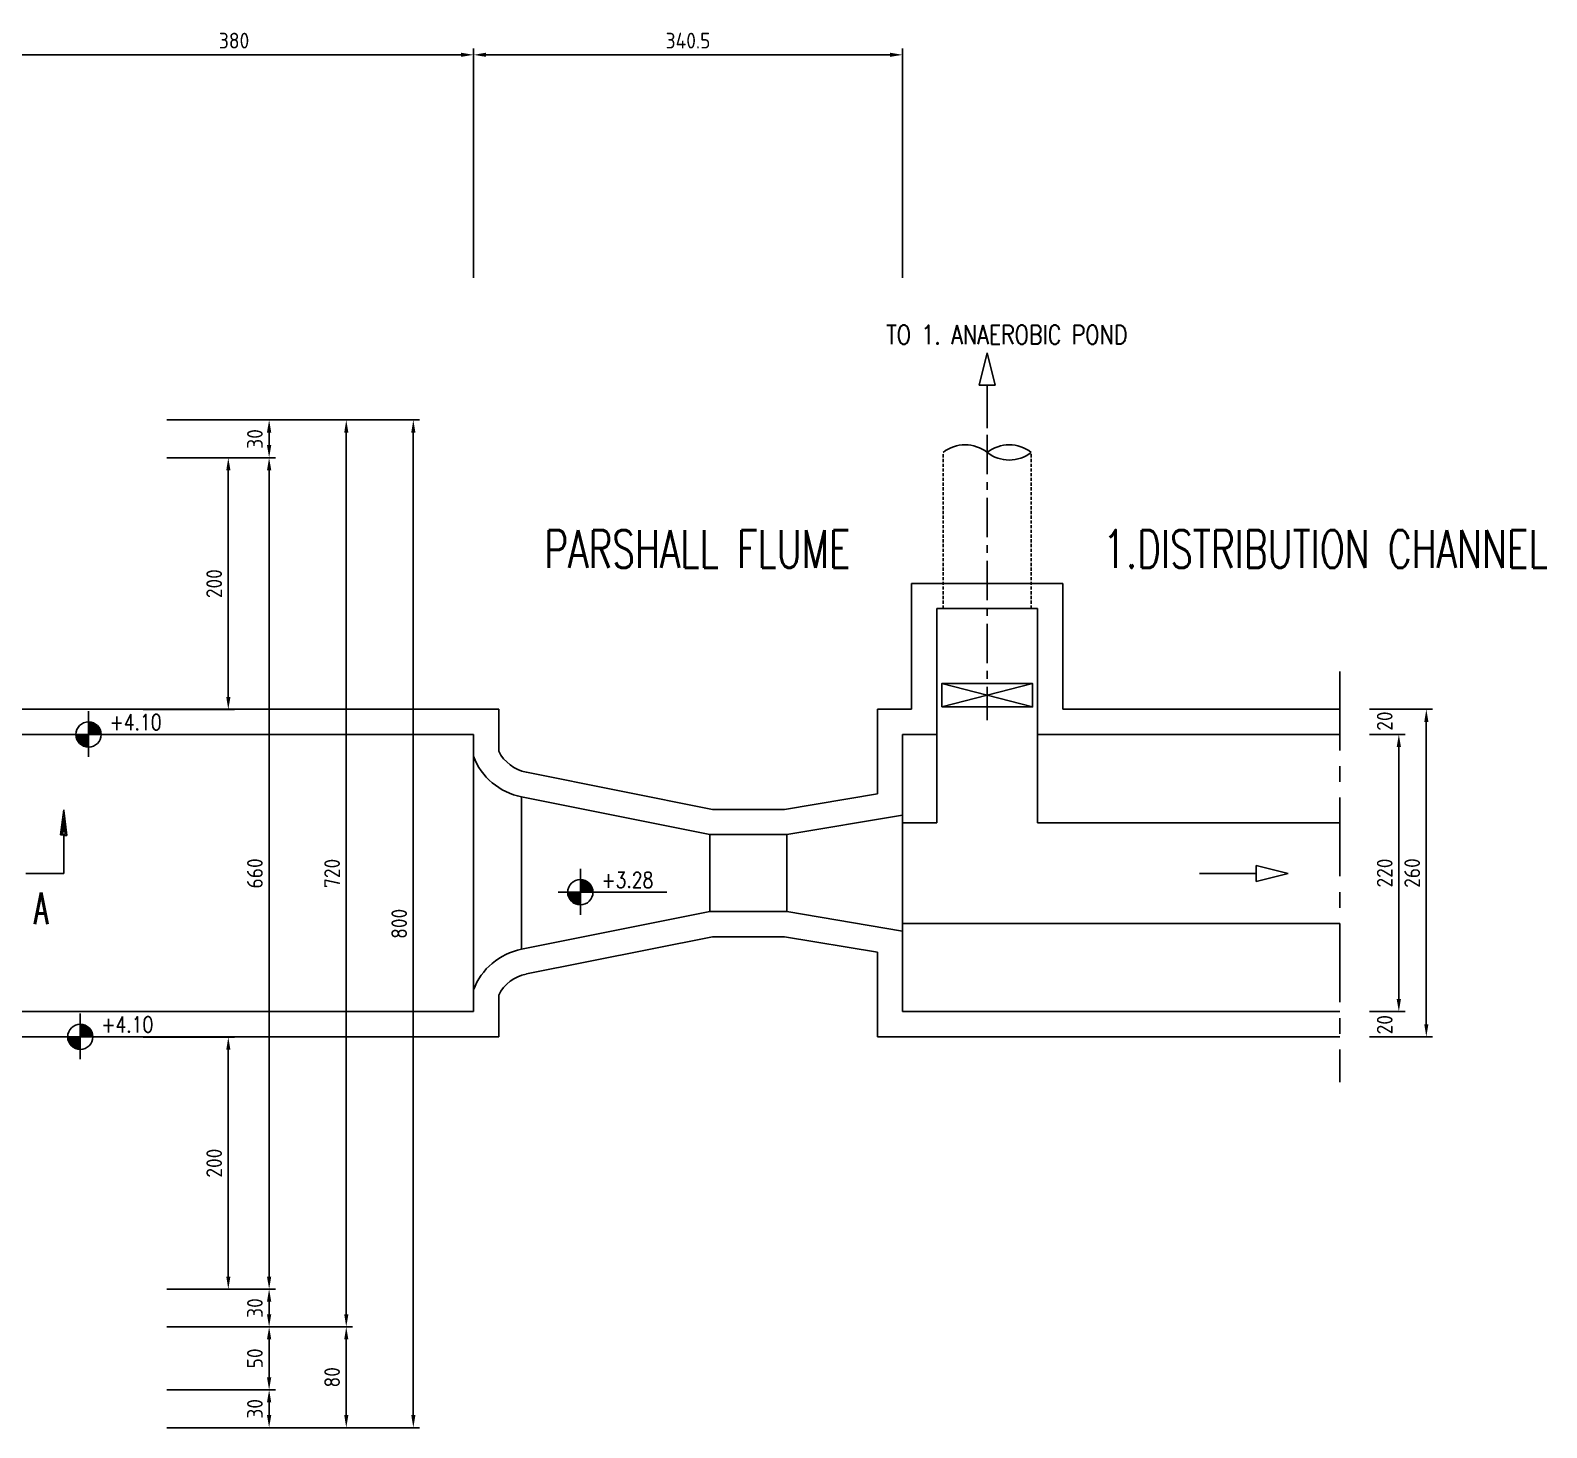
# Model space of a CAD drawing. Header units: inches. Extents: x 113285 to 117969, y -9404 to -6149.
# Drawn here: x 116766 to 117969, y -7356 to -6247 of the extents above; entities that cross this region are included whole.
import ezdxf
from ezdxf.enums import TextEntityAlignment as Align

# ---------------------------------------------------------------- set-up
doc = ezdxf.new("R2010")
doc.units = ezdxf.units.IN
doc.header["$MEASUREMENT"] = 0
doc.linetypes.add('CENTER', pattern=[2, 1.25, -0.25, 0.25, -0.25])
doc.linetypes.add('HIDDEN', pattern=[0.375, 0.25, -0.125])
for name, color, linetype in [('1', 1, 'Continuous'), ('2', 2, 'Continuous'), ('3', 3, 'Continuous'), ('4', 4, 'Continuous'), ('KOT', 2, 'Continuous'), ('OLCU', 2, 'Continuous'), ('YAZI', 7, 'Continuous'), ('YAZI02', 2, 'Continuous'), ('YAZI03', 3, 'Continuous')]:
    doc.layers.add(name, color=color, linetype=linetype)
doc.styles.add('A6', font='romanstw.shx', dxfattribs={"width": 0.6})
doc.styles.add('PASSDIN', font='isocp.shx')
doc.styles.add('TROMANS', font='romanstw.shx')
doc.dimstyles.get("Standard").update_dxf_attribs({"dimscale": 5, "dimtxt": 2.5, "dimasz": 2, "dimexe": 1, "dimexo": 1, "dimgap": 1, "dimtad": 1, "dimdec": 8, "dimzin": 12, "dimdsep": 46, "dimtxsty": 'PASSDIN', "dimcen": 2, "dimadec": 1, "dimazin": 3, "dimtfac": 1, "dimtdec": 8, "dimtix": 1, "dimtofl": 0, "dimtmove": 0, "dimatfit": 3, "dimfxl": 0, "dimtolj": 1, "dimtzin": 0, "dimarcsym": 0})

# ---------------------------------------------------------------- blocks, each defined once
blk = doc.blocks.new('*D88')
at = {"layer": 'Defpoints', "color": 0}
for p in [(116850.6, -7046.4), (116869.3, -7246.4), (116923.1, -7246.4)]:
    blk.add_point(p, dxfattribs=at)
at = {"layer": 'OLCU', "color": 0, "lineweight": -2}
for p, q in [((116855.6, -7046.4), (116928.1, -7046.4)), ((116923.1, -7056.4), (116923.1, -7236.4)), ((116874.3, -7246.4), (116928.1, -7246.4))]:
    blk.add_line(p, q, dxfattribs=at)
at = {"layer": 'OLCU', "color": 0}
for points in [[(116921.5, -7056.4), (116924.8, -7056.4), (116923.1, -7046.4)], [(116921.5, -7236.4), (116924.8, -7236.4), (116923.1, -7246.4)]]:
    blk.add_solid(points, dxfattribs=at)
at = {"layer": 'OLCU', "color": 0, "insert": (116911.9, -7146.4), "char_height": 12.5, "attachment_point": 5, "rotation": 90, "style": 'PASSDIN'}
blk.add_mtext('\\A1;200', dxfattribs=at)
blk = doc.blocks.new('*D72')
at = {"layer": 'Defpoints', "color": 0}
for p in [(116869.3, -6586.4), (116850.6, -6786.4), (116923.1, -6786.4)]:
    blk.add_point(p, dxfattribs=at)
at = {"layer": 'OLCU', "color": 0, "lineweight": -2}
for p, q in [((116874.3, -6586.4), (116928.1, -6586.4)), ((116923.1, -6596.4), (116923.1, -6776.4)), ((116855.6, -6786.4), (116928.1, -6786.4))]:
    blk.add_line(p, q, dxfattribs=at)
at = {"layer": 'OLCU', "color": 0}
for points in [[(116921.5, -6596.4), (116924.8, -6596.4), (116923.1, -6586.4)], [(116921.5, -6776.4), (116924.8, -6776.4), (116923.1, -6786.4)]]:
    blk.add_solid(points, dxfattribs=at)
at = {"layer": 'OLCU', "color": 0, "insert": (116911.9, -6686.4), "char_height": 12.5, "attachment_point": 5, "rotation": 90, "style": 'PASSDIN'}
blk.add_mtext('\\A1;200', dxfattribs=at)
blk = doc.blocks.new('*D43')
at = {"layer": 'Defpoints', "color": 0}
for p in [(116869.3, -7246.4), (116869.3, -7276.4), (116955.5, -7276.4)]:
    blk.add_point(p, dxfattribs=at)
at = {"layer": 'OLCU', "color": 0, "lineweight": -2}
for p, q in [((116874.3, -7246.4), (116960.5, -7246.4)), ((116955.5, -7256.4), (116955.5, -7266.4)), ((116874.3, -7276.4), (116960.5, -7276.4))]:
    blk.add_line(p, q, dxfattribs=at)
at = {"layer": 'OLCU', "color": 0}
for points in [[(116953.8, -7256.4), (116957.2, -7256.4), (116955.5, -7246.4)], [(116953.8, -7266.4), (116957.2, -7266.4), (116955.5, -7276.4)]]:
    blk.add_solid(points, dxfattribs=at)
at = {"layer": 'OLCU', "color": 0, "insert": (116944.2, -7261.4), "char_height": 12.5, "attachment_point": 5, "rotation": 90, "style": 'PASSDIN'}
blk.add_mtext('\\A1;30', dxfattribs=at)
blk = doc.blocks.new('*D42')
at = {"layer": 'Defpoints', "color": 0}
for p in [(116869.3, -6586.4), (116869.3, -7246.4), (116955.5, -7246.4)]:
    blk.add_point(p, dxfattribs=at)
at = {"layer": 'OLCU', "color": 0, "lineweight": -2}
for p, q in [((116874.3, -6586.4), (116960.5, -6586.4)), ((116955.5, -6596.4), (116955.5, -7236.4)), ((116874.3, -7246.4), (116960.5, -7246.4))]:
    blk.add_line(p, q, dxfattribs=at)
at = {"layer": 'OLCU', "color": 0}
for points in [[(116953.8, -6596.4), (116957.2, -6596.4), (116955.5, -6586.4)], [(116953.8, -7236.4), (116957.2, -7236.4), (116955.5, -7246.4)]]:
    blk.add_solid(points, dxfattribs=at)
at = {"layer": 'OLCU', "color": 0, "insert": (116944.2, -6916.4), "char_height": 12.5, "attachment_point": 5, "rotation": 90, "style": 'PASSDIN'}
blk.add_mtext('\\A1;660', dxfattribs=at)
blk = doc.blocks.new('*D41')
at = {"layer": 'Defpoints', "color": 0}
for p in [(116869.3, -6556.4), (116955.5, -6556.4), (116869.3, -6586.4)]:
    blk.add_point(p, dxfattribs=at)
at = {"layer": 'OLCU', "color": 0, "lineweight": -2}
for p, q in [((116874.3, -6556.4), (116960.5, -6556.4)), ((116955.5, -6576.4), (116955.5, -6566.4)), ((116874.3, -6586.4), (116960.5, -6586.4))]:
    blk.add_line(p, q, dxfattribs=at)
at = {"layer": 'OLCU', "color": 0}
for points in [[(116953.8, -6566.4), (116957.2, -6566.4), (116955.5, -6556.4)], [(116953.8, -6576.4), (116957.2, -6576.4), (116955.5, -6586.4)]]:
    blk.add_solid(points, dxfattribs=at)
at = {"layer": 'OLCU', "color": 0, "insert": (116944.2, -6571.5), "char_height": 12.5, "attachment_point": 5, "rotation": 90, "style": 'PASSDIN'}
blk.add_mtext('\\A1;30', dxfattribs=at)
blk = doc.blocks.new('*D40')
at = {"layer": 'Defpoints', "color": 0}
for p in [(116919.4, -7326.4), (116919.4, -7356.4), (116955.5, -7356.4)]:
    blk.add_point(p, dxfattribs=at)
at = {"layer": 'OLCU', "color": 0, "lineweight": -2}
for p, q in [((116924.4, -7326.4), (116960.5, -7326.4)), ((116955.5, -7336.4), (116955.5, -7346.4)), ((116924.4, -7356.4), (116960.5, -7356.4))]:
    blk.add_line(p, q, dxfattribs=at)
at = {"layer": 'OLCU', "color": 0}
for points in [[(116953.8, -7336.4), (116957.2, -7336.4), (116955.5, -7326.4)], [(116953.8, -7346.4), (116957.2, -7346.4), (116955.5, -7356.4)]]:
    blk.add_solid(points, dxfattribs=at)
at = {"layer": 'OLCU', "color": 0, "insert": (116944.2, -7341.4), "char_height": 12.5, "attachment_point": 5, "rotation": 90, "style": 'PASSDIN'}
blk.add_mtext('\\A1;30', dxfattribs=at)
blk = doc.blocks.new('*D85')
at = {"layer": 'Defpoints', "color": 0}
for p in [(116945.7, -7276.4), (116955.5, -7276.4), (116869.3, -7326.4)]:
    blk.add_point(p, dxfattribs=at)
at = {"layer": 'OLCU', "color": 0, "lineweight": -2}
for p, q in [((116950.7, -7276.4), (116960.5, -7276.4)), ((116955.5, -7316.4), (116955.5, -7286.4)), ((116874.3, -7326.4), (116960.5, -7326.4))]:
    blk.add_line(p, q, dxfattribs=at)
at = {"layer": 'OLCU', "color": 0}
for points in [[(116953.8, -7286.4), (116957.2, -7286.4), (116955.5, -7276.4)], [(116953.8, -7316.4), (116957.2, -7316.4), (116955.5, -7326.4)]]:
    blk.add_solid(points, dxfattribs=at)
at = {"layer": 'OLCU', "color": 0, "insert": (116944.2, -7301.4), "char_height": 12.5, "attachment_point": 5, "rotation": 90, "style": 'PASSDIN'}
blk.add_mtext('\\A1;50', dxfattribs=at)
blk = doc.blocks.new('*D63')
at = {"layer": 'Defpoints', "color": 0}
for p in [(116869.3, -7276.4), (116869.3, -7356.4), (117016.7, -7356.4)]:
    blk.add_point(p, dxfattribs=at)
at = {"layer": 'OLCU', "color": 0, "lineweight": -2}
for p, q in [((116874.3, -7276.4), (117021.7, -7276.4)), ((117016.7, -7286.4), (117016.7, -7346.4)), ((116874.3, -7356.4), (117021.7, -7356.4))]:
    blk.add_line(p, q, dxfattribs=at)
at = {"layer": 'OLCU', "color": 0}
for points in [[(117015.1, -7286.4), (117018.4, -7286.4), (117016.7, -7276.4)], [(117015.1, -7346.4), (117018.4, -7346.4), (117016.7, -7356.4)]]:
    blk.add_solid(points, dxfattribs=at)
at = {"layer": 'OLCU', "color": 0, "insert": (117005.5, -7316.4), "char_height": 12.5, "attachment_point": 5, "rotation": 90, "style": 'PASSDIN'}
blk.add_mtext('\\A1;80', dxfattribs=at)
blk = doc.blocks.new('*D62')
at = {"layer": 'Defpoints', "color": 0}
for p in [(116869.3, -6556.4), (116869.3, -7276.4), (117016.7, -7276.4)]:
    blk.add_point(p, dxfattribs=at)
at = {"layer": 'OLCU', "color": 0, "lineweight": -2}
for p, q in [((116874.3, -6556.4), (117021.7, -6556.4)), ((117016.7, -6566.4), (117016.7, -7266.4)), ((116874.3, -7276.4), (117021.7, -7276.4))]:
    blk.add_line(p, q, dxfattribs=at)
at = {"layer": 'OLCU', "color": 0}
for points in [[(117015.1, -6566.4), (117018.4, -6566.4), (117016.7, -6556.4)], [(117015.1, -7266.4), (117018.4, -7266.4), (117016.7, -7276.4)]]:
    blk.add_solid(points, dxfattribs=at)
at = {"layer": 'OLCU', "color": 0, "insert": (117005.5, -6916.4), "char_height": 12.5, "attachment_point": 5, "rotation": 90, "style": 'PASSDIN'}
blk.add_mtext('\\A1;720', dxfattribs=at)
blk = doc.blocks.new('*D61')
at = {"layer": 'Defpoints', "color": 0}
for p in [(116869.3, -6556.4), (117069.9, -6556.4), (116869.3, -7356.4)]:
    blk.add_point(p, dxfattribs=at)
at = {"layer": 'OLCU', "color": 0, "lineweight": -2}
for p, q in [((116874.3, -6556.4), (117074.9, -6556.4)), ((117069.9, -7346.4), (117069.9, -6566.4)), ((116874.3, -7356.4), (117074.9, -7356.4))]:
    blk.add_line(p, q, dxfattribs=at)
at = {"layer": 'OLCU', "color": 0}
for points in [[(117068.3, -6566.4), (117071.6, -6566.4), (117069.9, -6556.4)], [(117068.3, -7346.4), (117071.6, -7346.4), (117069.9, -7356.4)]]:
    blk.add_solid(points, dxfattribs=at)
at = {"layer": 'OLCU', "color": 0, "insert": (117058.7, -6956.4), "char_height": 12.5, "attachment_point": 5, "rotation": 90, "style": 'PASSDIN'}
blk.add_mtext('\\A1;800', dxfattribs=at)
blk = doc.blocks.new('*D94')
at = {"layer": 'Defpoints', "color": 0}
for p in [(117117.7, -6266.6), (116737.7, -6448.5), (117117.7, -6448.5)]:
    blk.add_point(p, dxfattribs=at)
at = {"layer": 'OLCU', "color": 0, "lineweight": -2}
for p, q in [((116737.7, -6443.5), (116737.7, -6261.6)), ((116747.7, -6266.6), (117107.7, -6266.6)), ((117117.7, -6443.5), (117117.7, -6261.6))]:
    blk.add_line(p, q, dxfattribs=at)
at = {"layer": 'OLCU', "color": 0}
for points in [[(116747.7, -6264.9), (116747.7, -6268.2), (116737.7, -6266.6)], [(117107.7, -6264.9), (117107.7, -6268.2), (117117.7, -6266.6)]]:
    blk.add_solid(points, dxfattribs=at)
at = {"layer": 'OLCU', "color": 0, "insert": (116927.7, -6255.3), "char_height": 12.5, "attachment_point": 5, "style": 'PASSDIN'}
blk.add_mtext('\\A1;380', dxfattribs=at)
blk = doc.blocks.new('*D93')
at = {"layer": 'Defpoints', "color": 0}
for p in [(117823.6, -6786.1), (117823.6, -7046.1), (117873.7, -7046.1)]:
    blk.add_point(p, dxfattribs=at)
at = {"layer": 'OLCU', "color": 0, "lineweight": -2}
for p, q in [((117828.6, -6786.1), (117878.7, -6786.1)), ((117873.7, -6796.1), (117873.7, -7036.1)), ((117828.6, -7046.1), (117878.7, -7046.1))]:
    blk.add_line(p, q, dxfattribs=at)
at = {"layer": 'OLCU', "color": 0}
for points in [[(117872.1, -6796.1), (117875.4, -6796.1), (117873.7, -6786.1)], [(117872.1, -7036.1), (117875.4, -7036.1), (117873.7, -7046.1)]]:
    blk.add_solid(points, dxfattribs=at)
at = {"layer": 'OLCU', "color": 0, "insert": (117862.5, -6916.1), "char_height": 12.5, "attachment_point": 5, "rotation": 90, "style": 'PASSDIN'}
blk.add_mtext('\\A1;260', dxfattribs=at)
blk = doc.blocks.new('*D92')
at = {"layer": 'Defpoints', "color": 0}
for p in [(117823.6, -6806.1), (117823.6, -7026.1), (117851.9, -7026.1)]:
    blk.add_point(p, dxfattribs=at)
at = {"layer": 'OLCU', "color": 0, "lineweight": -2}
for p, q in [((117828.6, -6806.1), (117856.9, -6806.1)), ((117851.9, -6816.1), (117851.9, -7016.1)), ((117828.6, -7026.1), (117856.9, -7026.1))]:
    blk.add_line(p, q, dxfattribs=at)
at = {"layer": 'OLCU', "color": 0}
for points in [[(117850.2, -6816.1), (117853.6, -6816.1), (117851.9, -6806.1)], [(117850.2, -7016.1), (117853.6, -7016.1), (117851.9, -7026.1)]]:
    blk.add_solid(points, dxfattribs=at)
at = {"layer": 'OLCU', "color": 0, "insert": (117840.7, -6916.1), "char_height": 12.5, "attachment_point": 5, "rotation": 90, "style": 'PASSDIN'}
blk.add_mtext('\\A1;220', dxfattribs=at)
blk = doc.blocks.new('*D91')
at = {"layer": 'Defpoints', "color": 0}
for p in [(117823.6, -6786.1), (117851.9, -6786.1), (117823.6, -6806.1)]:
    blk.add_point(p, dxfattribs=at)
at = {"layer": 'OLCU', "color": 0, "lineweight": -2}
for p, q in [((117828.6, -6786.1), (117856.9, -6786.1)), ((117828.6, -6806.1), (117856.9, -6806.1))]:
    blk.add_line(p, q, dxfattribs=at)
at = {"layer": 'OLCU', "color": 0, "insert": (117840.7, -6795.5), "char_height": 12.5, "attachment_point": 5, "rotation": 90, "style": 'PASSDIN'}
blk.add_mtext('\\A1;20', dxfattribs=at)
blk = doc.blocks.new('*D90')
at = {"layer": 'Defpoints', "color": 0}
for p in [(117823.6, -7026.1), (117823.6, -7046.1), (117851.9, -7046.1)]:
    blk.add_point(p, dxfattribs=at)
at = {"layer": 'OLCU', "color": 0, "lineweight": -2}
for p, q in [((117828.6, -7026.1), (117856.9, -7026.1)), ((117828.6, -7046.1), (117856.9, -7046.1))]:
    blk.add_line(p, q, dxfattribs=at)
at = {"layer": 'OLCU', "color": 0, "insert": (117840.7, -7036.5), "char_height": 12.5, "attachment_point": 5, "rotation": 90, "style": 'PASSDIN'}
blk.add_mtext('\\A1;20', dxfattribs=at)
blk = doc.blocks.new('*D89')
at = {"layer": 'Defpoints', "color": 0}
for p in [(117458.2, -6266.6), (117117.7, -6448.5), (117458.2, -6448.5)]:
    blk.add_point(p, dxfattribs=at)
at = {"layer": 'OLCU', "color": 0, "lineweight": -2}
for p, q in [((117117.7, -6443.5), (117117.7, -6261.6)), ((117127.7, -6266.6), (117448.2, -6266.6)), ((117458.2, -6443.5), (117458.2, -6261.6))]:
    blk.add_line(p, q, dxfattribs=at)
at = {"layer": 'OLCU', "color": 0}
for points in [[(117127.7, -6264.9), (117127.7, -6268.2), (117117.7, -6266.6)], [(117448.2, -6264.9), (117448.2, -6268.2), (117458.2, -6266.6)]]:
    blk.add_solid(points, dxfattribs=at)
at = {"layer": 'OLCU', "color": 0, "insert": (117287.9, -6255.3), "char_height": 12.5, "attachment_point": 5, "style": 'PASSDIN'}
blk.add_mtext('\\A1;340.5', dxfattribs=at)
blk = doc.blocks.new('KOT')
at = {"layer": '2', "linetype": 'Continuous'}
h = blk.add_hatch(dxfattribs=at)
h.set_pattern_fill('ANSI37', color=256, style=0)
h.set_pattern_definition([(45, (-80.45809, -549.2205), (-0.088388348, 0.088388348), []), (135, (-80.45809, -549.2205), (-0.088388348, -0.088388348), [])])
h.paths.add_polyline_path([(1.96, 0, 0.414214), (-0.04, 2), (-0.04, 0)])
h.paths.add_polyline_path([(-0.04, 0), (-2.04, 0, 0.414214), (-0.04, -2)])
for p, q in [((-0.04, 3.71), (-0.04, -3.57)), ((-3.58, 0), (13.68, 0))]:
    blk.add_line(p, q, dxfattribs=at)
at = {"layer": '3', "linetype": 'Continuous'}
blk.add_circle((-0.04, 0), 2, dxfattribs=at)
at = {"layer": 'YAZI02', "linetype": 'Continuous', "style": 'TROMANS', "width": 0.8}
blk.add_attdef('+0.75', (3.32, 0.71), '', height=2.5, dxfattribs=at)

msp = doc.modelspace()

# ---------------------------------------------------------------- linework, layer by layer
at = {"layer": '1', "color": 0, "linetype": 'CENTER', "ltscale": 25}
msp.add_line((117525.27262716, -6568.21438405), (117525.27262716, -6794.64065852), dxfattribs=at)
at = {"layer": '1', "color": 0, "linetype": 'HIDDEN', "ltscale": 10}
for p, q in [((117490.27262716, -6706.13887742), (117490.27262716, -6582.21299041)), ((117560.27262716, -6706.13887742), (117560.27262716, -6582.21299041))]:
    msp.add_line(p, q, dxfattribs=at)
at = {"layer": '1', "color": 0, "linetype": 'CENTER', "ltscale": 50}
msp.add_line((117805.14696652, -6756.21030425), (117805.14696652, -7082.15756988), dxfattribs=at)
at = {"layer": '1', "color": 0}
for p, q in [((117489.27262716, -6784.17658153), (117561.27262716, -6765.76856584)), ((117561.27262716, -6784.17658153), (117489.27262716, -6765.76856584))]:
    msp.add_line(p, q, dxfattribs=at)
msp.add_lwpolyline([(117489.27262716, -6784.17658153), (117489.27262716, -6765.76856584), (117561.27262716, -6765.76856584), (117561.27262716, -6784.17658153)], close=True, dxfattribs=at)
for centre, start, end in [((117507.77262716, -6604.47626887), 51.8309619973, 128.1690380027), ((117542.77262716, -6604.47626887), 51.8309619973, 128.1690380027), ((117542.77262716, -6559.94971195), 231.8309619973, 308.1690380027)]:
    msp.add_arc(centre, 28.31790189, start, end, dxfattribs=at)
at = {"layer": '2', "color": 0}
for p, q in [((117485.27262716, -6876.13887742), (117485.27262716, -6806.13887742)), ((117565.27262716, -6876.13887742), (117565.27262716, -6806.13887742)), ((117117.69903403, -6823.38887957), (117117.69903403, -7008.88887957)), ((117155.69903403, -6855.63887957), (117155.69903403, -6976.63887957)), ((117458.19903403, -6870.13887957), (117458.19903403, -6962.13887957)), ((117458.19903403, -6870.13887957), (117458.19903403, -6962.13887957)), ((117458.19903403, -6876.13887742), (117485.27262716, -6876.13887742)), ((117565.27262716, -6876.13887742), (117805.14696652, -6876.13887742)), ((117305.19903403, -6885.63887957), (117305.19903403, -6946.63887957)), ((117366.19903403, -6885.63887957), (117366.19903403, -6946.63887957)), ((117458.19903403, -6956.13887742), (117805.14696652, -6956.13887742))]:
    msp.add_line(p, q, dxfattribs=at)
at = {"layer": '4', "color": 0, "linetype": 'Continuous'}
for p, q in [((117525.27262716, -6503.19398494), (117518.87262716, -6528.79398494)), ((117525.27262716, -6503.19398494), (117531.67262716, -6528.79398494)), ((117518.87262716, -6528.79398494), (117531.67262716, -6528.79398494)), ((117525.27262716, -6562.92808458), (117525.27262716, -6528.79398494)), ((117465.27262716, -6786.13887742), (117465.27262716, -6686.13887742)), ((117465.27262716, -6686.13887742), (117585.27262716, -6686.13887742)), ((117585.27262716, -6786.13887742), (117585.27262716, -6686.13887742)), ((117485.27262716, -6806.13887742), (117485.27262716, -6706.13887742)), ((117485.27262716, -6706.13887742), (117565.27262716, -6706.13887742)), ((117565.27262716, -6806.13887742), (117565.27262716, -6706.13887742)), ((116746.54643176, -6786.13887957), (117137.69903403, -6786.13887957)), ((117137.69903403, -6786.13887957), (117137.69903403, -6819.32017241)), ((117438.19903403, -6853.22658171), (117438.19903403, -6786.13887742)), ((117438.19903403, -6786.13887742), (117465.27262716, -6786.13887742)), ((117585.27262716, -6786.13887742), (117805.14696652, -6786.13887742)), ((116737.69903403, -6806.13887957), (117117.69903403, -6806.13887957)), ((117117.69903403, -6806.13887957), (117117.69903403, -6823.38887957)), ((117458.19903403, -6870.13887957), (117458.19903403, -6806.13887742)), ((117458.19903403, -6806.13887742), (117485.27262716, -6806.13887742)), ((117565.27262716, -6806.13887742), (117805.14696652, -6806.13887742)), ((117159.63396789, -6836.0297925), (117307.18591843, -6865.63887957)), ((117155.69903403, -6855.63887957), (117305.19903403, -6885.63887957)), ((117364.5260403, -6865.63887957), (117438.19903403, -6853.22658171)), ((117307.18591843, -6865.63887957), (117364.5260403, -6865.63887957)), ((117366.19903403, -6885.63887957), (117458.19903403, -6870.13887957)), ((117305.19903403, -6885.63887957), (117366.19903403, -6885.63887957)), ((117693.81473293, -6916.40674207), (117738.61473293, -6916.40674207)), ((117764.21473293, -6916.40674207), (117738.61473293, -6910.00674207)), ((117738.61473293, -6910.00674207), (117738.61473293, -6922.80674207)), ((117764.21473293, -6916.40674207), (117738.61473293, -6922.80674207)), ((117155.69903403, -6976.63887957), (117305.19903403, -6946.63887957)), ((117305.19903403, -6946.63887957), (117366.19903403, -6946.63887957)), ((117366.19903403, -6946.63887957), (117458.19903403, -6962.13887957)), ((117458.19903403, -6962.23188449), (117458.19903403, -7026.13887742)), ((117159.63396789, -6996.24796663), (117307.18591843, -6966.63887957)), ((117307.18591843, -6966.63887957), (117364.5260403, -6966.63887957)), ((117364.5260403, -6966.63887957), (117438.19903403, -6979.05117743)), ((117438.19903403, -6979.05117743), (117438.19903403, -7046.13887742)), ((117117.69903403, -7008.88887957), (117117.69903403, -7026.13887957)), ((117137.69903403, -7046.13887957), (117137.69903403, -7012.95758673)), ((116737.69903403, -7026.13887957), (117117.69903403, -7026.13887957)), ((117458.19903403, -7026.13887742), (117805.14696652, -7026.13887742)), ((116746.54643176, -7046.13887957), (117137.69903403, -7046.13887957)), ((117438.19903403, -7046.13887742), (117805.14696652, -7046.13887742))]:
    msp.add_line(p, q, dxfattribs=at)
for centre, radius, start, end in [((117165.49153176, -6805.58783574), 31, 206.2940826701, 258.9299052599), ((117165.49153176, -6805.58783574), 51, 200.4286130602, 258.9299052599), ((117165.49153176, -7026.6899234), 51, 101.0700947401, 159.5713869398), ((117165.49153176, -7026.6899234), 31, 101.0700947401, 153.7059173299)]:
    msp.add_arc(centre, radius, start, end, dxfattribs=at)
at = {"layer": 'YAZI', "color": 0}
for p, q in [((116790.07426106, -6885.90674207), (116792.57426106, -6865.90674207)), ((116792.57426106, -6866.40674207), (116795.07426106, -6886.40674207)), ((116791.32426106, -6885.15674207), (116792.57426106, -6872.65674207)), ((116792.57426106, -6872.65674207), (116793.82426106, -6885.15674207)), ((116792.57426106, -6883.90674207), (116792.57426106, -6878.90674207)), ((116792.57426106, -6885.90674207), (116790.07426106, -6885.90674207)), ((116793.82426106, -6885.15674207), (116791.32426106, -6885.15674207)), ((116792.57426106, -6916.40674207), (116792.57426106, -6886.40674207)), ((116795.07426106, -6886.40674207), (116792.57426106, -6886.40674207)), ((116762.57426106, -6916.40674207), (116792.57426106, -6916.40674207))]:
    msp.add_line(p, q, dxfattribs=at)

# ---------------------------------------------------------------- block references
at = {"layer": 'KOT', "color": 0, "linetype": 'Continuous', "xscale": 5, "yscale": 5, "zscale": 5}
for p, values in [((116812.43352047, -6806.13887957), {'+0.75': '+4.10'}), ((117202.64919529, -6931.33944194), {'+0.75': '+3.28'}), ((116805.85880812, -7046.13887957), {'+0.75': '+4.10'})]:
    msp.add_blockref('KOT', p, dxfattribs=at).add_auto_attribs(values)

# ---------------------------------------------------------------- texts
at = {"layer": 'YAZI', "color": 0, "style": 'A6', "width": 0.6}
msp.add_text('A', height=25, dxfattribs=at).set_placement((116774.61171389, -6956.60628173), align=Align.CENTER)
at = {"layer": 'YAZI02', "color": 0, "style": 'A6', "width": 0.8}
msp.add_text('TO 1. ANAEROBIC POND', height=15, dxfattribs=at).set_placement((117540.90594094, -6496.28193237), align=Align.CENTER)
at = {"layer": 'YAZI03', "color": 0, "style": 'A6', "width": 0.7}
for s, p in [('PARSHALL FLUME', (117295.31745646, -6673.92059125)), ('1.DISTRIBUTION CHANNEL', (117793.71362376, -6673.92059125))]:
    msp.add_text(s, height=30, dxfattribs=at).set_placement(p, align=Align.CENTER)

# ---------------------------------------------------------------- dimensions: what is measured, and where the dimension line sits
at = {"layer": 'OLCU', "color": 0}
for base, p1, p2, picture, middle in [((117117.6990340334, -6266.5780338622), (116737.6990340334, -6448.5), (117117.6990340334, -6448.5), '*D94', (116927.6990340334, -6255.3280338622)), ((117458.1990340334, -6266.5780338622), (117117.6990340334, -6448.5), (117458.1990340334, -6448.5), '*D89', (117287.9490340334, -6255.3280338622))]:
    dim = msp.add_linear_dim(base=base, p1=p1, p2=p2, dimstyle='Standard', dxfattribs=at)
    dim.commit()
    dim.dimension.update_dxf_attribs({"geometry": picture, "text_midpoint": middle})
for base, p1, p2, picture, middle in [((116955.4884044705, -6556.4067420742), (116869.2621472495, -6586.4067420747), (116869.2621472495, -6556.4067420742), '*D41', (116955.4884044705, -6571.4869045313)), ((117069.9390799623, -6556.4067420742), (116869.2621472495, -7356.4067420743), (116869.2621472495, -6556.4067420742), '*D61', (117069.9390799623, -6956.4067420743)), ((117851.9030014921, -6786.1388774193), (117823.6469665229, -6806.1388774193), (117823.6469665229, -6786.1388774193), '*D91', (117851.9030014921, -6795.5)), ((117851.9030014921, -7046.1388774193), (117823.6469665229, -7026.1388774193), (117823.6469665229, -7046.1388774193), '*D90', (117851.9030014921, -7036.5)), ((116955.4884044705, -7276.4067420742), (116869.2621472494, -7246.4067420742), (116869.2621472495, -7276.4067420742), '*D43', (116955.4884044705, -7261.4067420742))]:
    dim = msp.add_linear_dim(base=base, p1=p1, p2=p2, angle=90, dimstyle='Standard', dxfattribs=at)
    dim.commit()
    dim.dimension.update_dxf_attribs({"geometry": picture, "text_midpoint": middle, "dimtype": 160})
for base, p1, p2, angle, picture, middle in [((117016.7242451768, -7276.4067420742), (116869.2621472495, -6556.4067420742), (116869.2621472495, -7276.4067420742), 90, '*D62', (117005.4730148619, -6916.4067420742)), ((116923.1326910777, -6786.4067420745), (116869.2621472495, -6586.4067420747), (116850.6263862163, -6786.4067420745), 90, '*D72', (116911.8814607628, -6686.4067420746)), ((116955.4884044705, -7246.4067420742), (116869.2621472495, -6586.4067420747), (116869.2621472495, -7246.4067420742), 90, '*D42', (116944.2384044705, -6916.4067420745)), ((117873.7218030803, -7046.1388774193), (117823.6469665229, -6786.1388774193), (117823.6469665229, -7046.1388774193), 90, '*D93', (117862.4705727654, -6916.1388774193)), ((117851.9030014921, -7026.1388774193), (117823.6469665229, -6806.1388774193), (117823.6469665229, -7026.1388774193), 90, '*D92', (117840.6517711772, -6916.1388774193)), ((116923.1326910777, -7246.4067420742), (116850.6263862163, -7046.4067420745), (116869.2621472495, -7246.4067420742), 90, '*D88', (116911.8814607628, -7146.4067420743)), ((116955.4884044705, -7276.4067420742), (116869.2621472495, -7326.4067420742), (116945.7204048755, -7276.4067420742), 270, '*D85', (116944.2384044705, -7301.4067420742)), ((117016.7242451768, -7356.4067420743), (116869.2621472495, -7276.4067420747), (116869.2621472495, -7356.4067420743), 270, '*D63', (117005.4742451768, -7316.4067420745)), ((116955.4884044705, -7356.4067420742), (116919.4361499049, -7326.4067420742), (116919.4361499049, -7356.4067420742), 270, '*D40', (116944.2384044705, -7341.4067420742))]:
    dim = msp.add_linear_dim(base=base, p1=p1, p2=p2, angle=angle, dimstyle='Standard', dxfattribs=at)
    dim.commit()
    dim.dimension.update_dxf_attribs({"geometry": picture, "text_midpoint": middle})

doc.saveas('drawing.dxf')
